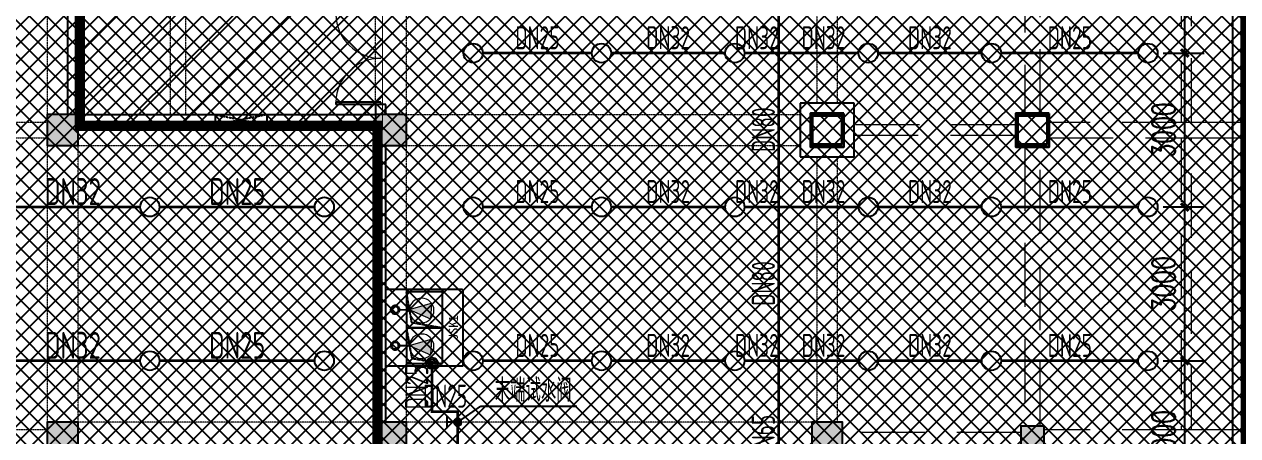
# Model space of a CAD drawing. Extents: x 6824721 to 16538177, y 2478193 to 6665639.
# Drawn here: x 8715617 to 8739264, y 2750739 to 2758765 of the extents above; entities that cross this region are included whole.
import ezdxf

# ---------------------------------------------------------------- set-up
doc = ezdxf.new("R2010")
doc.units = 0
doc.header["$LTSCALE"] = 10
for name, pattern in [('DASH', [0.35, 0.25, -0.1]), ('DASHEDX2', [1.5, 1, -0.5]), ('排水', [1.1, 1, -0.1]), ('短虚线', [187.5, 125, -62.5])]:
    doc.linetypes.add(name, pattern=pattern)
for name, color, linetype, lineweight in [('$0$A-PUB_HATCH', 8, 'Continuous', 0), ('GPS-污水', 2, '排水', 40), ('钢梁', 141, 'Continuous', 18)]:
    doc.layers.add(name, color=color, linetype=linetype, lineweight=lineweight)
for name, color, linetype in [('0-wo', 8, 'Continuous'), ('0-绿', 3, 'Continuous'), ('PUB_HATCH', 8, 'Continuous'), ('S-梁-虚线', 4, 'DASH'), ('W-DIM_喷淋', 3, 'Continuous'), ('W-EQUIP_喷头', 7, 'Continuous'), ('W-PIPE-喷淋中', 6, 'Continuous'), ('W-TEXT_喷淋', 7, 'Continuous'), ('W-TWT_DIM', 3, 'Continuous'), ('W-VALVE_喷淋', 7, 'Continuous'), ('W-VALVE_废水', 7, 'Continuous'), ('WALL', 9, 'Continuous'), ('排水', 224, 'DASHEDX2'), ('画水辅助', 6, 'Continuous'), ('集水坑', 4, 'Continuous')]:
    doc.layers.add(name, color=color, linetype=linetype)
doc.styles.add('8B2_02', font='tssdeng.shx', dxfattribs={"width": 0.7, "bigfont": 'TSSDCHN.shx'})
doc.styles.add('_TCH_DIM_T3', font='SIMPLEX', dxfattribs={"width": 0.705882, "bigfont": 'GBCBIG'})
doc.styles.add('_TWT_PIPEDN', font='TSSDENG', dxfattribs={"width": 0.8, "height": 3.5, "bigfont": 'TSSDCHN'})
doc.styles.get("Standard").update_dxf_attribs({"font": 'TSSDENG.shx', "width": 0.7, "bigfont": 'TSSDCHN.shx'})
doc.styles.add('黑体', font='simhei.ttf', dxfattribs={"width": 0.65})
doc.dimstyles.new('_TWT_ARCH&&150', dxfattribs={"dimtxt": 446.25, "dimasz": 150, "dimexe": 375, "dimexo": 450, "dimgap": 189.375, "dimtad": 1, "dimdec": 0, "dimzin": 0, "dimdsep": 46, "dimtxsty": '_TCH_DIM_T3', "dimblk": 'ARCHTICK', "dimcen": 0.09, "dimclrt": 7, "dimazin": 2, "dimtfac": 1, "dimtdec": 0, "dimtix": 1, "dimtmove": 2, "dimatfit": 3, "dimfxl": 0, "dimtolj": 1, "dimtzin": 0, "dimarcsym": 0})

# ---------------------------------------------------------------- blocks, each defined once
blk = doc.blocks.new('A$C405108C4')
at = {"color": 252, "linetype": 'DASH'}
for points in [[(11779, -187150), (10779, -187350)], [(10779, -187150), (11779, -187350)]]:
    blk.add_lwpolyline(points, dxfattribs=at)
at = {"layer": '画水辅助', "color": 4}
blk.add_lwpolyline([(10779, -187150), (11779, -187150), (11779, -187350), (10779, -187350)], close=True, dxfattribs=at)
blk = doc.blocks.new('_FZH')
blk.add_lwpolyline([(-0.5, -0.5), (0.5, -0.5), (0.5, 0.5), (-0.5, 0.5)], close=True)
at = {"layer": 'PUB_HATCH'}
blk.add_solid([(-0.5, -0.5), (0.5, -0.5), (-0.5, 0.5), (0.5, 0.5)], dxfattribs=at)
blk = doc.blocks.new('$DorLib2D$00000002')
for p, q in [((-0.5, 0), (-0.5, 0.4875)), ((-0.475, 0.4875), (-0.5, 0.4875)), ((-0.475, 0), (-0.475, 0.4875)), ((0.475, 0), (0.475, 0.4875)), ((0.475, 0.4875), (0.5, 0.4875)), ((0.5, 0), (0.5, 0.4875)), ((-0.5, 0), (-0.475, 0)), ((0.5, 0), (0.475, 0))]:
    blk.add_line(p, q)
at = {"lineweight": 13}
for centre, start, end in [((-0.4875, 0), 0, 88.53072), ((0.4875, 0), 91.46928, 180)]:
    blk.add_arc(centre, 0.4875, start, end, dxfattribs=at)
blk = doc.blocks.new('$SB01_1')
h = blk.add_hatch(color=256)
h.dxf.hatch_style = 1
h.paths.add_polyline_path([(-0.381, -0.323), (0.5, 0), (-0.381, 0.323)])
h.paths.add_polyline_path([(0, 0), (0.002, 0), (0.002, 0.001), (0, 0.001)], flags=24)
h.paths.add_polyline_path([(0, -0.002), (0.003, -0.002), (0.003, -0.001), (0, -0.001)], flags=24)
h.paths.add_polyline_path([(0, -0.003), (0.003, -0.003), (0.003, -0.002), (0, -0.002)], flags=24)
for p, q in [((0.5, 0), (-0.381, 0.323)), ((-0.381, 0.323), (-0.381, -0.323)), ((0.5, 0), (-0.381, -0.323))]:
    blk.add_line(p, q)
blk.add_circle((0, 0), 0.5)
at = {"flags": 1}
for tag, p in [('UNIT', (0, 0)), ('SPEC', (0, -0.002)), ('WHAT', (0, -0.003))]:
    blk.add_attdef(tag, p, '', height=0.001, dxfattribs=at)
blk = doc.blocks.new('人防集水坑')
at = {"layer": 'GPS-污水', "color": 8, "linetype": '排水', "const_width": 35}
for points in [[(307486, 701151), (307284, 701151)], [(307486, 700451), (307284, 700451)]]:
    blk.add_lwpolyline(points, dxfattribs=at)
at = {"layer": 'GPS-污水', "color": 8, "linetype": '排水'}
for centre in [(307561, 701151), (307561, 700451)]:
    blk.add_circle(centre, 75, dxfattribs=at)
at = {"layer": '集水坑', "color": 8, "linetype": 'DASH', "ltscale": 0.5}
blk.add_lwpolyline([(306241, 700051), (306241, 701551), (307741, 701551), (307741, 700051)], close=True, dxfattribs=at)
at = {"layer": '集水坑', "color": 8, "linetype": 'Continuous', "ltscale": 0.5}
for points in [[(306641, 701501), (306641, 700801), (307341, 700801), (307341, 701501)], [(306641, 700801), (306641, 700101), (307341, 700101), (307341, 700801)]]:
    blk.add_lwpolyline(points, close=True, dxfattribs=at)
at = {"layer": '集水坑', "color": 8, "linetype": 'DASH', "ltscale": 0.5}
for points in [[(307341, 700801), (307237, 701397), (306641, 701501)], [(307347, 700101), (307243, 700697), (306647, 700801)]]:
    blk.add_lwpolyline(points, dxfattribs=at)
at = {"layer": '$0$A-PUB_HATCH', "color": 8, "linetype": '排水', "xscale": -480.0000000000002, "yscale": 480.0000000000002, "zscale": 480.0000000000002, "rotation": 176.2535374729293}
for p in [(307045, 701164, 0), (307045, 700464, 0)]:
    blk.add_blockref('$SB01_1', p, dxfattribs=at)
blk = doc.blocks.new('42pk')
at = {"layer": '排水', "color": 8, "linetype": 'DASH'}
for points in [[(426932, 654610, 0, 0, 0), (426220, 653898, 160, 0, 0), (425796, 653474, 0, 0, 0)], [(426932, 650629, 0, 0, 0), (426220, 651341, 160, 0, 0), (425796, 651765, 0, 0, 0)]]:
    blk.add_lwpolyline(points, format="xyseb", dxfattribs=at)
at = {"layer": '集水坑', "color": 8, "linetype": 'Continuous', "rotation": 179.9999999999999}
blk.add_blockref('人防集水坑', (731932, 1353420), dxfattribs=at)
at = {"layer": '0-绿', "color": 8, "linetype": 'DASH', "style": '黑体'}
blk.add_text('JSK1', height=179.2, rotation=90, dxfattribs=at).set_placement((425593, 652375, 0))
blk = doc.blocks.new('jkytk')
h = blk.add_hatch()
h.set_pattern_fill('ANSI31', color=252, scale=500)
h.set_pattern_definition([(45, (8493122.4, 3120586.9), (-561.266, 561.266), [])])
h.paths.add_polyline_path([(8417214, 2767927), (8417214, 2765427), (8411314, 2765427), (8411314, 2783027), (8411314, 2783127), (8413214, 2783127), (8413214, 2767927)])
at = {"color": 1, "const_width": 20}
blk.add_lwpolyline([(8417214, 2767927), (8417214, 2765427), (8411314, 2765427), (8411314, 2783027), (8411314, 2783127), (8413214, 2783127), (8413214, 2767927)], close=True, dxfattribs=at)
at = {"layer": 'WALL', "color": 1, "const_width": 200}
blk.add_lwpolyline([(8417164, 2796727), (8417164, 2780577), (8413214, 2780577), (8413214, 2783127), (8411314, 2783127), (8411314, 2765427), (8417114, 2765427), (8417114, 2753027), (8434039, 2753027), (8434014, 2802402), (8425839, 2802402), (8425839, 2801652), (8417164, 2801652), (8417164, 2796727)], dxfattribs=at)
blk.add_lwpolyline([(8417164, 2796727), (8397664, 2796726), (8397664, 2757024, 0.414007), (8401664, 2753027, 0), (8417114, 2753027), (8417114, 2765427), (8411314, 2765427), (8411314, 2783127), (8413214, 2783127), (8413214, 2780577), (8417164, 2780577), (8417164, 2796727)], format="xyb", dxfattribs=at)
blk = doc.blocks.new('LIANGMOBAN')
at = {"layer": 'S-梁-虚线', "color": 8, "lineweight": 18}
for p, q in [((1846591, 51378), (1846591, 43028)), ((1847191, 43028), (1847191, 51378)), ((1848991, 43028), (1848991, 51428)), ((1853591, 43028), (1853591, 51378)), ((1861591, 51253), (1861591, 43253)), ((1861991, 43253), (1861991, 51253)), ((1849291, 43028), (1849291, 50203)), ((1852991, 43028), (1852991, 50203)), ((1846591, 42878), (1839391, 42878)), ((1848991, 43028), (1847191, 43028)), ((1852991, 43028), (1849291, 43028)), ((1861266, 43028), (1853591, 43028)), ((1839391, 42578), (1846591, 42578)), ((1846591, 42428), (1846591, 37028)), ((1847191, 42428), (1852991, 42428)), ((1847191, 37028), (1847191, 42428)), ((1852991, 42428), (1852991, 37028)), ((1853591, 42428), (1861266, 42428)), ((1853591, 37028), (1853591, 42428)), ((1861591, 42203), (1861591, 37028)), ((1861991, 37028), (1861991, 42203)), ((1852991, 37028), (1847191, 37028)), ((1861491, 37028), (1853591, 37028)), ((1846591, 36878), (1839391, 36878))]:
    blk.add_line(p, q, dxfattribs=at)
at = {"layer": '钢梁', "color": 8, "linetype": '短虚线', "lineweight": 18}
for p, q in [((1868691, 51578), (1868691, 42878)), ((1868891, 42878), (1868891, 51578)), ((1865641, 51503), (1865641, 43053)), ((1865941, 43053), (1865941, 51503)), ((1865466, 42828), (1862316, 42828)), ((1868791, 42878), (1866116, 42878)), ((1871791, 42878), (1868791, 42878)), ((1862316, 42628), (1865466, 42628)), ((1866116, 42578), (1868791, 42578)), ((1868691, 42578), (1868691, 36878)), ((1868791, 42578), (1871791, 42578)), ((1868891, 36878), (1868891, 42578)), ((1865641, 42403), (1865641, 36953)), ((1865941, 36953), (1865941, 42403)), ((1865566, 36828), (1862091, 36828)), ((1868791, 36878), (1866016, 36878)), ((1869741, 36878), (1868791, 36878)), ((1871791, 36878), (1869741, 36878))]:
    blk.add_line(p, q, dxfattribs=at)
blk = doc.blocks.new('_ArchTick')
at = {"color": 0, "linetype": 'ByBlock', "const_width": 0.4}
blk.add_lwpolyline([(-0.5, -0.5), (0.5, 0.5)], dxfattribs=at)
blk = doc.blocks.new('*D1306')
at = {"layer": 'Defpoints', "color": 0, "transparency": 16777216}
for p in [(8737364, 2761201), (8738232, 2761201), (8737364, 2758201)]:
    blk.add_point(p, dxfattribs=at)
at = {"layer": 'W-TWT_DIM', "color": 0, "lineweight": -2, "transparency": 16777216}
for p, q in [((8737814, 2761201), (8738607, 2761201)), ((8738232, 2758201), (8738232, 2761201)), ((8737814, 2758201), (8738607, 2758201))]:
    blk.add_line(p, q, dxfattribs=at)
at = {"layer": 'W-TWT_DIM', "color": 0, "lineweight": -2, "transparency": 16777216, "xscale": 150, "yscale": 150, "zscale": 150}
for p, rotation in [((8738232, 2761201), 90), ((8738232, 2758201), 270)]:
    blk.add_blockref('_ArchTick', p, dxfattribs=dict(at, rotation=rotation))
at = {"layer": 'W-TWT_DIM', "color": 7, "transparency": 16777216, "insert": (8737819, 2759701), "char_height": 446.2, "attachment_point": 5, "rotation": 90, "style": '_TCH_DIM_T3'}
blk.add_mtext('\\A1;3000', dxfattribs=at)
blk = doc.blocks.new('*D1307')
at = {"layer": 'Defpoints', "color": 0, "transparency": 16777216}
for p in [(8737364, 2758201), (8738232, 2758201), (8737364, 2755201)]:
    blk.add_point(p, dxfattribs=at)
at = {"layer": 'W-TWT_DIM', "color": 0, "lineweight": -2, "transparency": 16777216}
for p, q in [((8737814, 2758201), (8738607, 2758201)), ((8738232, 2755201), (8738232, 2758201)), ((8737814, 2755201), (8738607, 2755201))]:
    blk.add_line(p, q, dxfattribs=at)
at = {"layer": 'W-TWT_DIM', "color": 0, "lineweight": -2, "transparency": 16777216, "xscale": 150, "yscale": 150, "zscale": 150}
for p, rotation in [((8738232, 2758201), 90), ((8738232, 2755201), 270)]:
    blk.add_blockref('_ArchTick', p, dxfattribs=dict(at, rotation=rotation))
at = {"layer": 'W-TWT_DIM', "color": 7, "transparency": 16777216, "insert": (8737819, 2756701), "char_height": 446.2, "attachment_point": 5, "rotation": 90, "style": '_TCH_DIM_T3'}
blk.add_mtext('\\A1;3000', dxfattribs=at)
blk = doc.blocks.new('*D1308')
at = {"layer": 'Defpoints', "color": 0, "transparency": 16777216}
for p in [(8737364, 2755201), (8738232, 2755201), (8737364, 2752201)]:
    blk.add_point(p, dxfattribs=at)
at = {"layer": 'W-TWT_DIM', "color": 0, "lineweight": -2, "transparency": 16777216}
for p, q in [((8737814, 2755201), (8738607, 2755201)), ((8738232, 2752201), (8738232, 2755201)), ((8737814, 2752201), (8738607, 2752201))]:
    blk.add_line(p, q, dxfattribs=at)
at = {"layer": 'W-TWT_DIM', "color": 0, "lineweight": -2, "transparency": 16777216, "xscale": 150, "yscale": 150, "zscale": 150}
for p, rotation in [((8738232, 2755201), 90), ((8738232, 2752201), 270)]:
    blk.add_blockref('_ArchTick', p, dxfattribs=dict(at, rotation=rotation))
at = {"layer": 'W-TWT_DIM', "color": 7, "transparency": 16777216, "insert": (8737819, 2753701), "char_height": 446.2, "attachment_point": 5, "rotation": 90, "style": '_TCH_DIM_T3'}
blk.add_mtext('\\A1;3000', dxfattribs=at)
blk = doc.blocks.new('*D1309')
at = {"layer": 'Defpoints', "color": 0, "transparency": 16777216}
for p in [(8737364, 2752201), (8738232, 2752201), (8737364, 2749201)]:
    blk.add_point(p, dxfattribs=at)
at = {"layer": 'W-TWT_DIM', "color": 0, "lineweight": -2, "transparency": 16777216}
for p, q in [((8737814, 2752201), (8738607, 2752201)), ((8738232, 2749201), (8738232, 2752201)), ((8737814, 2749201), (8738607, 2749201))]:
    blk.add_line(p, q, dxfattribs=at)
at = {"layer": 'W-TWT_DIM', "color": 0, "lineweight": -2, "transparency": 16777216, "xscale": 150, "yscale": 150, "zscale": 150}
for p, rotation in [((8738232, 2752201), 90), ((8738232, 2749201), 270)]:
    blk.add_blockref('_ArchTick', p, dxfattribs=dict(at, rotation=rotation))
at = {"layer": 'W-TWT_DIM', "color": 7, "transparency": 16777216, "insert": (8737819, 2750701), "char_height": 446.2, "attachment_point": 5, "rotation": 90, "style": '_TCH_DIM_T3'}
blk.add_mtext('\\A1;3000', dxfattribs=at)
blk = doc.blocks.new('$TwtSys$00000125')
blk.add_circle((0, 0, 0), 1)
blk = doc.blocks.new('$VALVE$00000497')
for p, q in [((78, 138), (-78, 138)), ((0, 50), (0, 138))]:
    blk.add_line(p, q)
at = {"const_width": 49.6}
blk.add_lwpolyline([(25, 0, 1), (-25, 0, 1)], format="xyb", close=True, dxfattribs=at)
blk.add_circle((0, 0), 50)

msp = doc.modelspace()

# ---------------------------------------------------------------- hatches: boundary and pattern name
h = msp.add_hatch()
h.set_pattern_fill('ANSI37', color=8, scale=150)
h.set_pattern_definition([(45, (8303016.86, 2710265.2), (-168.3798, 168.3798), []), (135, (8303016.86, 2710265.2), (-168.3798, -168.3798), [])])
h.paths.add_polyline_path([(8824414.1, 2949451.5), (8824414.1, 2935151.5), (8842714.1, 2935151.5), (8842714.1, 2879526.5), (8827964.1, 2879526.5), (8827964.1, 2881476.5), (8830839.1, 2881476.5), (8830939.1, 2886876.5), (8804334.6, 2886876.5), (8804142.3, 2820149.7), (8833564.1, 2820152.3), (8833564.1, 2817714.5), (8841204.8, 2810768), (8839163.9, 2808501.4), (8843102.6, 2804955), (8820829.2, 2780217.9), (8820829.2, 2770055.4), (8785124.6, 2730401.5), (8708264.1, 2730401.5), (8708264.1, 2736351.5), (8695014.1, 2750701.5), (8695014.1, 2775001.5), (8703014.1, 2775002.8), (8703014.1, 2949451.5), (8712039.3, 2949451.5)])
at = {"layer": 'W-PIPE-喷淋中'}
for points in [[(8723564.1, 2751210.4), (8723537.8, 2751210.4), (8723537.8, 2751184.1)], [(8723564.1, 2751210.4), (8723564.1, 2751184.1), (8723537.8, 2751184.1)], [(8724064.1, 2751210.4), (8724064.1, 2751236.6), (8724090.3, 2751236.6)], [(8724064.1, 2751210.4), (8724090.3, 2751210.4), (8724090.3, 2751236.6)]]:
    msp.add_hatch(color=256, dxfattribs=at).paths.add_polyline_path(points)

# ---------------------------------------------------------------- linework, layer by layer
at = {"layer": '0-wo', "color": 8}
for p, q in [((8739164.1, 2783701.5), (8739164.1, 2747726.5)), ((8716464.1, 2757001.5), (8716464.1, 2765351.5)), ((8716664.1, 2757001.5), (8716664.1, 2765351.5)), ((8722664.1, 2757201.5), (8722464.1, 2757201.5)), ((8722464.1, 2757201.5), (8722464.1, 2757001.5)), ((8722664.1, 2757001.5), (8722664.1, 2757201.5)), ((8731789.1, 2757226.5), (8730739.1, 2757226.5)), ((8730739.1, 2757226.5), (8730739.1, 2756176.5)), ((8731789.1, 2756176.5), (8731789.1, 2757226.5)), ((8716664.1, 2757001.5), (8722464.1, 2757001.5)), ((8735589.1, 2757026.5), (8734939.1, 2757026.5)), ((8734939.1, 2757026.5), (8734939.1, 2756376.5)), ((8735589.1, 2756376.5), (8735589.1, 2757026.5)), ((8716664.1, 2756801.5), (8722464.1, 2756801.5)), ((8722464.1, 2751001.5), (8722464.1, 2756401.5)), ((8722664.1, 2751001.5), (8722664.1, 2756401.5)), ((8734939.1, 2756376.5), (8735589.1, 2756376.5)), ((8730739.1, 2756176.5), (8731789.1, 2756176.5))]:
    msp.add_line(p, q, dxfattribs=at)
at = {"layer": '0-wo', "color": 8, "lineweight": 35}
for points in [[(8731589.1, 2757026.5), (8730939.1, 2757026.5), (8730939.1, 2756376.5), (8731589.1, 2756376.5)], [(8731549.1, 2756416.5), (8730979.1, 2756416.5), (8730979.1, 2756986.5), (8731549.1, 2756986.5)], [(8735589.1, 2757026.5), (8734939.1, 2757026.5), (8734939.1, 2756376.5), (8735589.1, 2756376.5)], [(8735549.1, 2756416.5), (8734979.1, 2756416.5), (8734979.1, 2756986.5), (8735549.1, 2756986.5)]]:
    msp.add_lwpolyline(points, close=True, dxfattribs=at)
at = {"layer": 'W-DIM_喷淋'}
for p, q in [((8724064.1, 2751003.4), (8724511.4, 2751312.9)), ((8724511.4, 2751312.9), (8726383.6, 2751312.9))]:
    msp.add_line(p, q, dxfattribs=at)
at = {"layer": 'W-PIPE-喷淋中', "ltscale": 1.5, "const_width": 52.5}
for points in [[(8730319.7, 2761201.5), (8730319.7, 2758201.5)], [(8726676.6, 2758201.5), (8724551.6, 2758201.5)], [(8729276.6, 2758201.5), (8727051.6, 2758201.5)], [(8730319.7, 2758201.5), (8729651.6, 2758201.5)], [(8731876.6, 2758201.5), (8730319.7, 2758201.5)], [(8730319.7, 2758201.5), (8730319.7, 2755201.5)], [(8732251.6, 2758201.5), (8734276.6, 2758201.5)], [(8734651.6, 2758201.5), (8737326.6, 2758201.5)], [(8715251.6, 2755201.5), (8717876.6, 2755201.5)], [(8718251.6, 2755201.5), (8721276.6, 2755201.5)], [(8726676.6, 2755201.5), (8724551.6, 2755201.5)], [(8729276.6, 2755201.5), (8727051.6, 2755201.5)], [(8730319.7, 2755201.5), (8729651.6, 2755201.5)], [(8731876.6, 2755201.5), (8730319.7, 2755201.5)], [(8730319.7, 2755201.5), (8730319.7, 2752201.5)], [(8732251.6, 2755201.5), (8734276.6, 2755201.5)], [(8734651.6, 2755201.5), (8737326.6, 2755201.5)], [(8715251.6, 2752201.5), (8717876.6, 2752201.5)], [(8718251.6, 2752201.5), (8721276.6, 2752201.5)], [(8723564.1, 2752151.5), (8723564.1, 2751210.4)], [(8726676.6, 2752201.5), (8724551.6, 2752201.5)], [(8729276.6, 2752201.5), (8727051.6, 2752201.5)], [(8730319.7, 2752201.5), (8729651.6, 2752201.5)], [(8731876.6, 2752201.5), (8730319.7, 2752201.5)], [(8730319.7, 2752201.5), (8730319.7, 2749201.5)], [(8732251.6, 2752201.5), (8734276.6, 2752201.5)], [(8734651.6, 2752201.5), (8737326.6, 2752201.5)], [(8723564.1, 2751210.4), (8724064.1, 2751210.4)], [(8724064.1, 2751210.4), (8724064.1, 2745126.5)]]:
    msp.add_lwpolyline(points, dxfattribs=at)
at = {"layer": 'W-VALVE_废水'}
for radius in [112.5, 75]:
    msp.add_circle((8723564.1, 2752151.5), radius, dxfattribs=at)

# ---------------------------------------------------------------- block references
msp.add_blockref('jkytk', (305383.7, -8645.8))
at = {"layer": '0-wo'}
msp.add_blockref('42pk', (8298472.7, 2100226.9), dxfattribs=at)
at = {"layer": '0-wo', "color": 8}
msp.add_blockref('A$C405108C4', (8708564.1, 2944151.5), dxfattribs=at)
at = {"layer": '0-wo', "color": 8, "rotation": 90}
for name, p, xscale, yscale, zscale in [('$DorLib2D$00000002', (8722564.1, 2758101.5), 1800, 1800, 200), ('_FZH', (8716364.1, 2756701.5), 600, 600, 600), ('_FZH', (8722764.1, 2756701.5), 600, 600, 600), ('_FZH', (8716364.1, 2750701.5), 600, 600, 600), ('_FZH', (8722764.1, 2750701.5), 600, 600, 600), ('_FZH', (8731264.1, 2750701.5), 600, 600, 600), ('_FZH', (8735264.1, 2750701.5), 450, 450, 450)]:
    msp.add_blockref(name, p, dxfattribs=dict(at, xscale=xscale, yscale=yscale, zscale=zscale))
at = {"layer": 'W-EQUIP_喷头', "xscale": 187.5, "yscale": 187.5, "zscale": 187.5}
for p in [(8724364.1, 2758201.5), (8726864.1, 2758201.5), (8729464.1, 2758201.5), (8732064.1, 2758201.5), (8734464.1, 2758201.5), (8737514.1, 2758201.5), (8718064.1, 2755201.5), (8721464.1, 2755201.5), (8724364.1, 2755201.5), (8726864.1, 2755201.5), (8729464.1, 2755201.5), (8732064.1, 2755201.5), (8734464.1, 2755201.5), (8737514.1, 2755201.5), (8718064.1, 2752201.5), (8721464.1, 2752201.5), (8724364.1, 2752201.5), (8726864.1, 2752201.5), (8729464.1, 2752201.5), (8732064.1, 2752201.5), (8734464.1, 2752201.5), (8737514.1, 2752201.5)]:
    msp.add_blockref('$TwtSys$00000125', p, dxfattribs=at)
at = {"layer": 'W-VALVE_喷淋', "xscale": 1.5, "yscale": -1.5, "zscale": 1.5, "rotation": 269.9999999965618}
msp.add_blockref('$VALVE$00000497', (8724064.1, 2751003.4), dxfattribs=at)
at = {"layer": '钢梁', "color": 6}
msp.add_blockref('LIANGMOBAN', (6869472.7, 2713973), dxfattribs=at)

# ---------------------------------------------------------------- texts
at = {"layer": 'W-DIM_喷淋', "color": 7, "style": '8B2_02', "width": 0.7}
msp.add_text('末端试水阀', height=450, dxfattribs=at).set_placement((8724785.6, 2751402.9))
at = {"layer": 'W-TEXT_喷淋'}
for s, height, style, width, p in [('DN25', 450, '_TWT_PIPEDN', 0.64, (8725187.6, 2758276.5)), ('DN32', 450, '_TWT_PIPEDN', 0.64, (8727737.6, 2758276.5)), ('DN32', 450, '_TWT_PIPEDN', 0.64, (8729465.4, 2758276.5)), ('DN32', 450, '_TWT_PIPEDN', 0.64, (8730765.4, 2758276.5)), ('DN32', 450, '_TWT_PIPEDN', 0.64, (8732837.6, 2758276.5)), ('DN25', 450, '_TWT_PIPEDN', 0.64, (8735562.6, 2758276.5)), ('DN32', 525, '8B2_02', 0.7, (8716019.9, 2755239)), ('DN25', 525, '8B2_02', 0.7, (8719219.9, 2755239)), ('DN25', 450, '_TWT_PIPEDN', 0.64, (8725187.6, 2755276.5)), ('DN32', 450, '_TWT_PIPEDN', 0.64, (8727737.6, 2755276.5)), ('DN32', 450, '_TWT_PIPEDN', 0.64, (8729465.4, 2755276.5)), ('DN32', 450, '_TWT_PIPEDN', 0.64, (8730765.4, 2755276.5)), ('DN32', 450, '_TWT_PIPEDN', 0.64, (8732837.6, 2755276.5)), ('DN25', 450, '_TWT_PIPEDN', 0.64, (8735562.6, 2755276.5)), ('DN32', 525, '8B2_02', 0.7, (8716019.9, 2752239)), ('DN25', 525, '8B2_02', 0.7, (8719219.9, 2752239)), ('DN25', 450, '_TWT_PIPEDN', 0.64, (8725187.6, 2752276.5)), ('DN32', 450, '_TWT_PIPEDN', 0.64, (8727737.6, 2752276.5)), ('DN32', 450, '_TWT_PIPEDN', 0.64, (8729465.4, 2752276.5)), ('DN32', 450, '_TWT_PIPEDN', 0.64, (8730765.4, 2752276.5)), ('DN32', 450, '_TWT_PIPEDN', 0.64, (8732837.6, 2752276.5)), ('DN25', 450, '_TWT_PIPEDN', 0.64, (8735562.6, 2752276.5)), ('DN25', 450, '_TWT_PIPEDN', 0.64, (8723387.6, 2751285.4))]:
    msp.add_text(s, height=height, dxfattribs=dict(at, style=style, width=width)).set_placement(p)
at = {"layer": 'W-TEXT_喷淋', "style": '_TWT_PIPEDN', "width": 0.64}
for s, p in [('DN80', (8730244.7, 2756275)), ('DN80', (8730244.7, 2753275)), ('DN25', (8723489.1, 2751254.5)), ('DN65', (8730244.7, 2750275))]:
    msp.add_text(s, height=450, rotation=90, dxfattribs=at).set_placement(p)

# ---------------------------------------------------------------- dimensions: what is measured, and where the dimension line sits
at = {"layer": 'W-TWT_DIM'}
for p1, p2, picture, middle in [((8737364.1, 2758201.5), (8737364.1, 2761201.5), '*D1306', (8737819.1, 2759701.5)), ((8737364.1, 2755201.5), (8737364.1, 2758201.5), '*D1307', (8737819.1, 2756701.5)), ((8737364.1, 2752201.5), (8737364.1, 2755201.5), '*D1308', (8737819.1, 2753701.5)), ((8737364.1, 2749201.5), (8737364.1, 2752201.5), '*D1309', (8737819.1, 2750701.5))]:
    dim = msp.add_aligned_dim(p1=p1, p2=p2, distance=-867.5, dimstyle='_TWT_ARCH&&150', dxfattribs=at)
    dim.commit()
    dim.dimension.update_dxf_attribs({"geometry": picture, "text_midpoint": middle})

doc.saveas('drawing.dxf')
